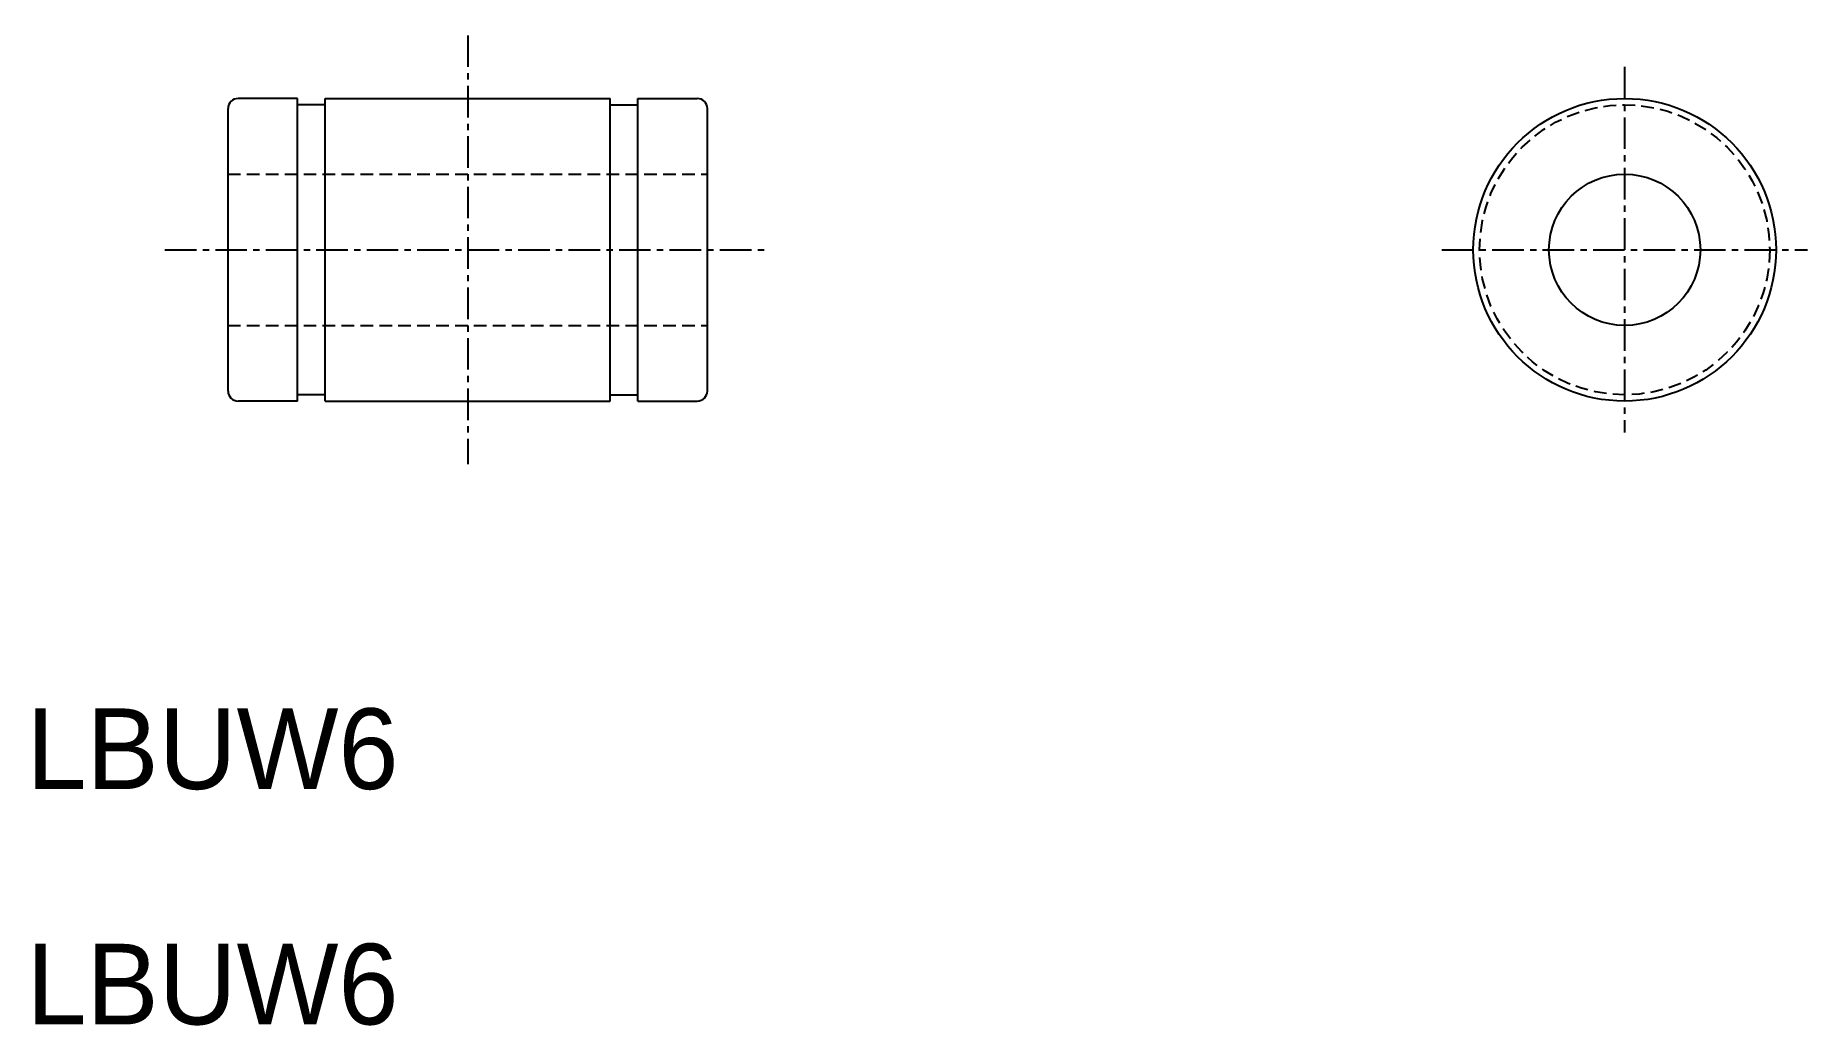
# Model space of a CAD drawing. Extents: x 85.9 to 156.1, y 157.1 to 196.4.
import ezdxf

# ---------------------------------------------------------------- set-up
doc = ezdxf.new("R2010")
doc.units = 0
doc.linetypes.add('CENTER', pattern=[2, 1.25, -0.25, 0.25, -0.25])
doc.linetypes.add('DASHED', pattern=[0.75, 0.5, -0.25])
doc.layers.get('0').update_dxf_attribs({"linetype": 'CONTINUOUS'})
doc.layers.add('CENTER', color=1, linetype='CENTER')

msp = doc.modelspace()

# ---------------------------------------------------------------- linework, layer by layer
at = {"color": 7, "linetype": 'CONTINUOUS'}
for p, q in [((96.246, 193.906), (93.896, 193.906)), ((95.071, 193.906), (95.071, 193.906)), ((95.658, 193.906), (95.658, 193.907)), ((96.246, 181.906), (96.246, 193.906)), ((97.346, 193.906), (108.646, 193.906)), ((97.346, 181.906), (97.346, 193.906)), ((108.646, 181.906), (108.646, 193.906)), ((109.746, 181.906), (109.746, 193.906)), ((109.746, 193.906), (112.096, 193.906)), ((93.496, 182.306), (93.496, 193.506)), ((97.346, 193.656), (96.246, 193.656)), ((108.646, 193.656), (109.746, 193.656)), ((112.496, 182.306), (112.496, 193.506)), ((97.346, 182.156), (96.246, 182.156)), ((108.646, 182.156), (109.746, 182.156)), ((96.246, 181.906), (93.896, 181.906)), ((97.346, 181.906), (108.646, 181.906)), ((109.746, 181.906), (112.096, 181.906))]:
    msp.add_line(p, q, dxfattribs=at)
at = {"color": 3, "linetype": 'DASHED'}
for p, q in [((93.496, 190.906), (112.496, 190.906)), ((93.496, 184.906), (112.496, 184.906))]:
    msp.add_line(p, q, dxfattribs=at)
at = {"color": 7, "linetype": 'CONTINUOUS'}
for radius in [6, 3]:
    msp.add_circle((148.857, 187.906), radius, dxfattribs=at)
at = {"color": 3, "linetype": 'DASHED'}
msp.add_circle((148.857, 187.906), 5.75, dxfattribs=at)
at = {"color": 7, "linetype": 'CONTINUOUS'}
for centre, start, end in [((93.896, 193.506), 90, 180), ((112.096, 193.506), 0, 90), ((93.896, 182.306), 180, 270), ((112.096, 182.306), 270, 0)]:
    msp.add_arc(centre, 0.4, start, end, dxfattribs=at)
at = {"layer": 'CENTER', "color": 1, "linetype": 'CENTER'}
for p, q in [((102.996, 196.406), (102.996, 179.406)), ((148.857, 195.156), (148.857, 180.656)), ((90.996, 187.906), (114.996, 187.906)), ((141.607, 187.906), (156.107, 187.906))]:
    msp.add_line(p, q, dxfattribs=at)

# ---------------------------------------------------------------- texts
at = {"color": 7, "linetype": 'CONTINUOUS'}
for p in [(85.511, 166.522), (85.511, 157.189)]:
    msp.add_text('LBUW6', height=3.2, dxfattribs=at).set_placement(p)

doc.saveas('drawing.dxf')
